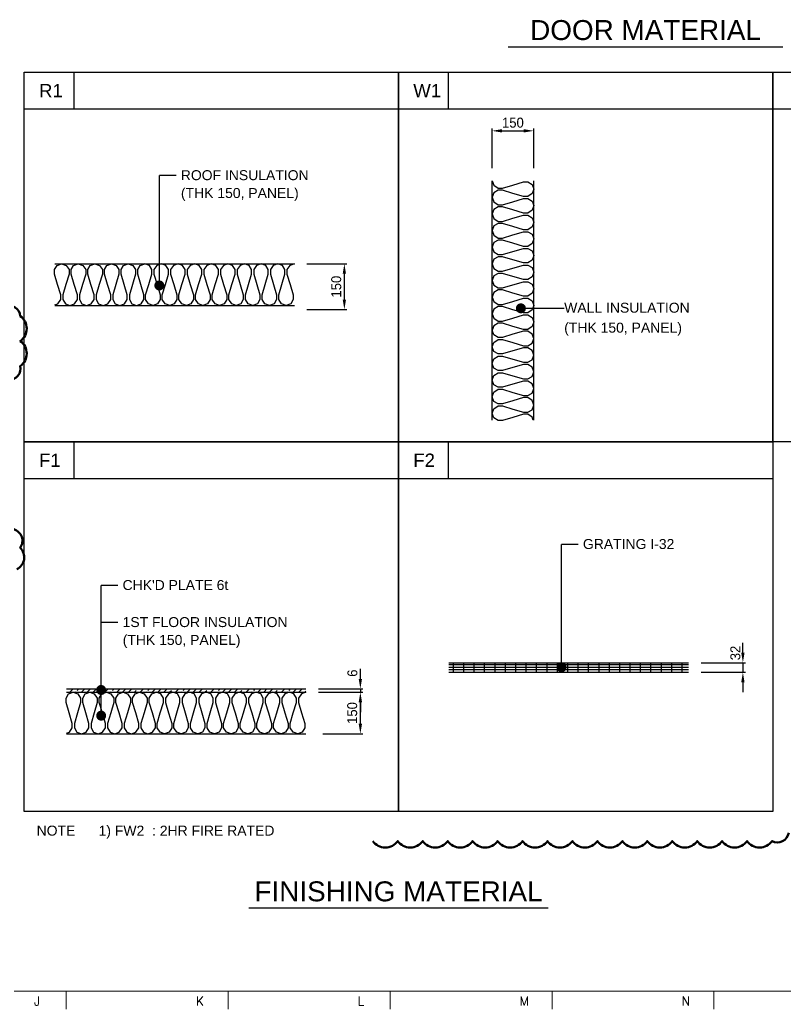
# Model space of a CAD drawing. Header units: millimetres. Extents: x -300 to 383236, y -195106 to -144646.
# Drawn here: x 351206 to 369612, y -194483 to -170675 of the extents above; entities that cross this region are included whole.
import ezdxf
from ezdxf.enums import TextEntityAlignment as Align

# ---------------------------------------------------------------- set-up
doc = ezdxf.new("R2010")
doc.units = ezdxf.units.MM
doc.header["$LTSCALE"] = 60
doc.layers.get('Defpoints').update_dxf_attribs({"color": 140})
for name, color, linetype in [('1', 7, 'Continuous'), ('AA-FLXS-FINL', 9, 'Continuous'), ('AA-WAXM-CONC', 2, 'Continuous'), ('AA-XXXX-PATT', 8, 'Continuous'), ('AA-XXXX-SYMB', 7, 'Continuous'), ('AA-XXXX-TABL', 7, 'Continuous'), ('AA-XXXX-TEXT', 3, 'Continuous'), ('DIM-SCALE', 7, 'Continuous')]:
    doc.layers.add(name, color=color, linetype=linetype)
for name, color, linetype, lineweight in [('C_REV', 4, 'Continuous', 50), ('TAN-TIT', 30, 'Continuous', 0), ('TITLE', 7, 'Continuous', 30)]:
    doc.layers.add(name, color=color, linetype=linetype, lineweight=lineweight)
doc.styles.add('Arial', font='arial.ttf')
doc.styles.add('COM', font='COMPLEX', dxfattribs={"height": 5})
doc.styles.add('돋움', font='')
doc.styles.get('돋움').set_extended_font_data('Dotum')
doc.dimstyles.new('일반도면_0060', dxfattribs={"dimtxt": 240, "dimasz": 240, "dimexe": 60, "dimexo": 300, "dimgap": 75, "dimtad": 1, "dimdec": 0, "dimzin": 0, "dimdsep": 46, "dimtxsty": '돋움', "dimcen": -300, "dimclrd": 7, "dimclre": 7, "dimclrt": 2, "dimadec": 8, "dimazin": 0, "dimtfac": 1, "dimtdec": 0, "dimtix": 1, "dimtmove": 2, "dimatfit": 3, "dimfxl": 1, "dimtolj": 1, "dimtzin": 0, "dimarcsym": 0})

# ---------------------------------------------------------------- blocks, each defined once
blk = doc.blocks.new('BORDER')
at = {"layer": 'TAN-TIT'}
for p, q in [((4977, 3520), (232823, 3520)), ((134763, 3520), (134763, 2078)), ((147741, 3520), (147741, 2078)), ((160720, 3520), (160720, 2078)), ((173699, 3520), (173699, 2078)), ((186677, 3520), (186677, 2078))]:
    blk.add_line(p, q, dxfattribs=at)
at = {"layer": 'TAN-TIT', "style": 'COM'}
for s, p in [('J', (132167, 2366)), ('K', (145146, 2366)), ('L', (158124, 2366)), ('M', (171103, 2366)), ('N', (184082, 2366))]:
    blk.add_text(s, height=721, dxfattribs=at).set_placement(p)
blk = doc.blocks.new('*D111')
at = {"layer": 'Defpoints', "color": 0}
for p in [(357811, -176546), (359011, -176546), (357811, -177646)]:
    blk.add_point(p, dxfattribs=at)
at = {"layer": 'DIM-SCALE', "color": 7, "lineweight": -2}
for p, q in [((358111, -176546), (359071, -176546)), ((359011, -177406), (359011, -176786)), ((358111, -177646), (359071, -177646))]:
    blk.add_line(p, q, dxfattribs=at)
at = {"layer": 'DIM-SCALE', "color": 7}
for points in [[(358971, -176786), (359051, -176786), (359011, -176546)], [(358971, -177406), (359051, -177406), (359011, -177646)]]:
    blk.add_solid(points, dxfattribs=at)
at = {"layer": 'DIM-SCALE', "color": 2, "insert": (358816, -177096), "char_height": 240, "attachment_point": 5, "rotation": 90, "style": '돋움'}
blk.add_mtext('\\A1;150', dxfattribs=at)
blk = doc.blocks.new('*D112')
at = {"layer": 'Defpoints', "color": 0}
for p in [(363566, -173347), (362562, -174547), (363566, -174547)]:
    blk.add_point(p, dxfattribs=at)
at = {"layer": 'DIM-SCALE', "color": 7, "lineweight": -2}
for p, q in [((362562, -174247), (362562, -173287)), ((363566, -174247), (363566, -173287)), ((362802, -173347), (363326, -173347))]:
    blk.add_line(p, q, dxfattribs=at)
at = {"layer": 'DIM-SCALE', "color": 7}
for points in [[(362802, -173307), (362802, -173387), (362562, -173347)], [(363326, -173307), (363326, -173387), (363566, -173347)]]:
    blk.add_solid(points, dxfattribs=at)
at = {"layer": 'DIM-SCALE', "color": 2, "insert": (363064, -173151), "char_height": 240, "attachment_point": 5, "style": '돋움'}
blk.add_mtext('\\A1;150', dxfattribs=at)
blk = doc.blocks.new('*D113')
at = {"layer": 'Defpoints', "color": 0, "transparency": 16777216}
for p in [(358088, -186775), (358088, -186855), (359395, -186855)]:
    blk.add_point(p, dxfattribs=at)
at = {"layer": 'DIM-SCALE', "color": 7, "lineweight": -2, "transparency": 16777216}
for p, q in [((359395, -186535), (359395, -186295)), ((358388, -186775), (359455, -186775)), ((358388, -186855), (359455, -186855)), ((359395, -186775), (359395, -186855)), ((359395, -187095), (359395, -187335))]:
    blk.add_line(p, q, dxfattribs=at)
at = {"layer": 'DIM-SCALE', "color": 7, "transparency": 16777216}
for points in [[(359355, -186535), (359435, -186535), (359395, -186775)], [(359355, -187095), (359435, -187095), (359395, -186855)]]:
    blk.add_solid(points, dxfattribs=at)
at = {"layer": 'DIM-SCALE', "color": 2, "transparency": 16777216, "insert": (359205, -186397), "char_height": 240, "attachment_point": 5, "rotation": 90, "style": '돋움'}
blk.add_mtext('\\A1;6', dxfattribs=at)
blk = doc.blocks.new('*D115')
at = {"layer": 'Defpoints', "color": 0, "transparency": 16777216}
for p in [(367287, -186145), (367287, -186375), (368594, -186375)]:
    blk.add_point(p, dxfattribs=at)
at = {"layer": 'DIM-SCALE', "color": 7, "lineweight": -2, "transparency": 16777216}
for p, q in [((368594, -185905), (368594, -185665)), ((367587, -186145), (368654, -186145)), ((368594, -186145), (368594, -186375)), ((367587, -186375), (368654, -186375)), ((368594, -186615), (368594, -186855))]:
    blk.add_line(p, q, dxfattribs=at)
at = {"layer": 'DIM-SCALE', "color": 7, "transparency": 16777216}
for points in [[(368554, -185905), (368634, -185905), (368594, -186145)], [(368554, -186615), (368634, -186615), (368594, -186375)]]:
    blk.add_solid(points, dxfattribs=at)
at = {"layer": 'DIM-SCALE', "color": 2, "transparency": 16777216, "insert": (368415, -185911), "char_height": 240, "attachment_point": 5, "rotation": 90, "style": '돋움'}
blk.add_mtext('\\A1;32', dxfattribs=at)
blk = doc.blocks.new('*D138')
at = {"layer": 'Defpoints', "color": 0}
for p in [(358195, -186855), (359395, -186855), (358195, -187855)]:
    blk.add_point(p, dxfattribs=at)
at = {"layer": 'DIM-SCALE', "color": 7, "lineweight": -2}
for p, q in [((358495, -186855), (359455, -186855)), ((359395, -187615), (359395, -187095)), ((358495, -187855), (359455, -187855))]:
    blk.add_line(p, q, dxfattribs=at)
at = {"layer": 'DIM-SCALE', "color": 7}
for points in [[(359355, -187095), (359435, -187095), (359395, -186855)], [(359355, -187615), (359435, -187615), (359395, -187855)]]:
    blk.add_solid(points, dxfattribs=at)
at = {"layer": 'DIM-SCALE', "color": 2, "insert": (359200, -187355), "char_height": 240, "attachment_point": 5, "rotation": 90, "style": '돋움'}
blk.add_mtext('\\A1;150', dxfattribs=at)

msp = doc.modelspace()

# ---------------------------------------------------------------- hatches: boundary and pattern name
at = {"layer": 'AA-XXXX-PATT'}
h = msp.add_hatch(dxfattribs=at)
h.set_pattern_fill('GRATE', color=256, scale=2000)
h.set_pattern_definition([(0, (78884.11, 0), (0, 62.5), []), (90, (78884.1, 0), (-250, 2e-14), [])])
h.paths.add_polyline_path([(361526.9, -186144.6), (361526.9, -186374.6), (367286.9, -186374.6), (367286.9, -186144.6)])
h = msp.add_hatch(dxfattribs=at)
h.set_pattern_fill('ANSI33', color=256, scale=800)
h.set_pattern_definition([(45, (303586.28, -226622.55), (-141.42136, 141.42136), []), (45, (303727.7, -226622.55), (-141.42136, 141.42136), [100, -50])])
h.paths.add_polyline_path([(352328.1, -186774.6), (352328.1, -186854.6), (358088.1, -186854.6), (358088.1, -186774.6)])

# ---------------------------------------------------------------- linework, layer by layer
at = {"layer": 'AA-FLXS-FINL', "color": 3}
for points in [[(361526.9, -186144.6), (367286.9, -186144.6)], [(352328.1, -186774.6), (358088.1, -186774.6)]]:
    msp.add_lwpolyline(points, dxfattribs=at)
at = {"layer": 'AA-WAXM-CONC'}
for points in [[(362565.7, -180306.5), (362565.7, -174546.5)], [(363565.7, -180306.5), (363565.7, -174546.5)], [(352051.1, -176545.9), (357811.1, -176545.9)], [(352051.1, -177545.9), (357811.1, -177545.9)], [(361526.9, -186374.6), (367286.9, -186374.6)], [(352328.1, -186854.6), (358088.1, -186854.6)], [(352328.1, -186854.6), (358088.1, -186854.6)], [(352328.1, -186854.6), (358088.1, -186854.6)], [(352328.1, -187854.6), (358088.1, -187854.6)]]:
    msp.add_lwpolyline(points, dxfattribs=at)
at = {"layer": 'AA-XXXX-PATT'}
for points in [[(362565.7, -174546.5), (362605.7, -174656.5), (362705.7, -174726.5), (362815.7, -174726.5), (363065.7, -174651.5), (363315.7, -174576.5), (363425.7, -174576.5), (363525.7, -174636.5), (363565.7, -174746.5), (363525.7, -174856.5), (363425.7, -174926.5), (363315.7, -174926.5), (363065.7, -174851.5), (362815.7, -174776.5), (362705.7, -174776.5), (362605.7, -174836.5), (362565.7, -174946.5), (362605.7, -175056.5), (362705.7, -175126.5), (362815.7, -175126.5), (363065.7, -175051.5), (363315.7, -174976.5), (363425.7, -174976.5), (363525.7, -175036.5), (363565.7, -175146.5), (363525.7, -175256.5), (363425.7, -175326.5), (363315.7, -175326.5), (363065.7, -175251.5), (362815.7, -175176.5), (362705.7, -175176.5), (362605.7, -175236.5), (362565.7, -175346.5), (362605.7, -175456.5), (362705.7, -175526.5), (362815.7, -175526.5), (363065.7, -175451.5), (363315.7, -175376.5), (363425.7, -175376.5), (363525.7, -175436.5), (363565.7, -175546.5), (363525.7, -175656.5), (363425.7, -175726.5), (363315.7, -175726.5), (363065.7, -175651.5), (362815.7, -175576.5), (362705.7, -175576.5), (362605.7, -175636.5), (362565.7, -175746.5), (362605.7, -175856.5), (362705.7, -175926.5), (362815.7, -175926.5), (363065.7, -175851.5), (363315.7, -175776.5), (363425.7, -175776.5), (363525.7, -175836.5), (363565.7, -175946.5), (363525.7, -176056.5), (363425.7, -176126.5), (363315.7, -176126.5), (363065.7, -176051.5), (362815.7, -175976.5), (362705.7, -175976.5), (362605.7, -176036.5), (362565.7, -176146.5), (362605.7, -176256.5), (362705.7, -176326.5), (362815.7, -176326.5), (363065.7, -176251.5), (363315.7, -176176.5), (363425.7, -176176.5), (363525.7, -176236.5), (363565.7, -176346.5), (363525.7, -176456.5), (363425.7, -176526.5), (363315.7, -176526.5), (363065.7, -176451.5), (362815.7, -176376.5), (362705.7, -176376.5), (362605.7, -176436.5), (362565.7, -176546.5), (362605.7, -176656.5), (362705.7, -176726.5), (362815.7, -176726.5), (363065.7, -176651.5), (363315.7, -176576.5), (363425.7, -176576.5), (363525.7, -176636.5), (363565.7, -176746.5), (363525.7, -176856.5), (363425.7, -176926.5), (363315.7, -176926.5), (363065.7, -176851.5), (362815.7, -176776.5), (362705.7, -176776.5), (362605.7, -176836.5), (362565.7, -176946.5), (362605.7, -177056.5), (362705.7, -177126.5), (362815.7, -177126.5), (363065.7, -177051.5), (363315.7, -176976.5), (363425.7, -176976.5), (363525.7, -177036.5), (363565.7, -177146.5), (363525.7, -177256.5), (363425.7, -177326.5), (363315.7, -177326.5), (363065.7, -177251.5), (362815.7, -177176.5), (362705.7, -177176.5), (362605.7, -177236.5), (362565.7, -177346.5), (362605.7, -177456.5), (362705.7, -177526.5), (362815.7, -177526.5), (363065.7, -177451.5), (363315.7, -177376.5), (363425.7, -177376.5), (363525.7, -177436.5), (363565.7, -177546.5), (363525.7, -177656.5), (363425.7, -177726.5), (363315.7, -177726.5), (363065.7, -177651.5), (362815.7, -177576.5), (362705.7, -177576.5), (362605.7, -177636.5), (362565.7, -177746.5), (362605.7, -177856.5), (362705.7, -177926.5), (362815.7, -177926.5), (363065.7, -177851.5), (363315.7, -177776.5), (363425.7, -177776.5), (363525.7, -177836.5), (363565.7, -177946.5), (363525.7, -178056.5), (363425.7, -178126.5), (363315.7, -178126.5), (363065.7, -178051.5), (362815.7, -177976.5), (362705.7, -177976.5), (362605.7, -178036.5), (362565.7, -178146.5)], [(352051.1, -177531.4), (352121.1, -177505.9), (352191.1, -177405.9), (352191.1, -177295.9), (352116.1, -177045.9), (352041.1, -176795.9), (352041.1, -176685.9), (352101.1, -176585.9), (352211.1, -176545.9), (352321.1, -176585.9), (352391.1, -176685.9), (352391.1, -176795.9), (352316.1, -177045.9), (352241.1, -177295.9), (352241.1, -177405.9), (352301.1, -177505.9), (352411.1, -177545.9), (352521.1, -177505.9), (352591.1, -177405.9), (352591.1, -177295.9), (352516.1, -177045.9), (352441.1, -176795.9), (352441.1, -176685.9), (352501.1, -176585.9), (352611.1, -176545.9), (352721.1, -176585.9), (352791.1, -176685.9), (352791.1, -176795.9), (352716.1, -177045.9), (352641.1, -177295.9), (352641.1, -177405.9), (352701.1, -177505.9), (352811.1, -177545.9), (352921.1, -177505.9), (352991.1, -177405.9), (352991.1, -177295.9), (352916.1, -177045.9), (352841.1, -176795.9), (352841.1, -176685.9), (352901.1, -176585.9), (353011.1, -176545.9), (353121.1, -176585.9), (353191.1, -176685.9), (353191.1, -176795.9), (353116.1, -177045.9), (353041.1, -177295.9), (353041.1, -177405.9), (353101.1, -177505.9), (353211.1, -177545.9), (353321.1, -177505.9), (353391.1, -177405.9), (353391.1, -177295.9), (353316.1, -177045.9), (353241.1, -176795.9), (353241.1, -176685.9), (353301.1, -176585.9), (353411.1, -176545.9), (353521.1, -176585.9), (353591.1, -176685.9), (353591.1, -176795.9), (353516.1, -177045.9), (353441.1, -177295.9), (353441.1, -177405.9), (353501.1, -177505.9), (353611.1, -177545.9), (353721.1, -177505.9), (353791.1, -177405.9), (353791.1, -177295.9), (353716.1, -177045.9), (353641.1, -176795.9), (353641.1, -176685.9), (353701.1, -176585.9), (353811.1, -176545.9), (353921.1, -176585.9), (353991.1, -176685.9), (353991.1, -176795.9), (353916.1, -177045.9), (353841.1, -177295.9), (353841.1, -177405.9), (353901.1, -177505.9), (354011.1, -177545.9), (354121.1, -177505.9), (354191.1, -177405.9), (354191.1, -177295.9), (354116.1, -177045.9), (354041.1, -176795.9), (354041.1, -176685.9), (354101.1, -176585.9), (354211.1, -176545.9)], [(357811.1, -176545.9), (357701.1, -176585.9), (357631.1, -176685.9), (357631.1, -176795.9), (357706.1, -177045.9), (357781.1, -177295.9), (357781.1, -177405.9), (357721.1, -177505.9), (357611.1, -177545.9), (357501.1, -177505.9), (357431.1, -177405.9), (357431.1, -177295.9), (357506.1, -177045.9), (357581.1, -176795.9), (357581.1, -176685.9), (357521.1, -176585.9), (357411.1, -176545.9), (357301.1, -176585.9), (357231.1, -176685.9), (357231.1, -176795.9), (357306.1, -177045.9), (357381.1, -177295.9), (357381.1, -177405.9), (357321.1, -177505.9), (357211.1, -177545.9), (357101.1, -177505.9), (357031.1, -177405.9), (357031.1, -177295.9), (357106.1, -177045.9), (357181.1, -176795.9), (357181.1, -176685.9), (357121.1, -176585.9), (357011.1, -176545.9), (356901.1, -176585.9), (356831.1, -176685.9), (356831.1, -176795.9), (356906.1, -177045.9), (356981.1, -177295.9), (356981.1, -177405.9), (356921.1, -177505.9), (356811.1, -177545.9), (356701.1, -177505.9), (356631.1, -177405.9), (356631.1, -177295.9), (356706.1, -177045.9), (356781.1, -176795.9), (356781.1, -176685.9), (356721.1, -176585.9), (356611.1, -176545.9), (356501.1, -176585.9), (356431.1, -176685.9), (356431.1, -176795.9), (356506.1, -177045.9), (356581.1, -177295.9), (356581.1, -177405.9), (356521.1, -177505.9), (356411.1, -177545.9), (356301.1, -177505.9), (356231.1, -177405.9), (356231.1, -177295.9), (356306.1, -177045.9), (356381.1, -176795.9), (356381.1, -176685.9), (356321.1, -176585.9), (356211.1, -176545.9), (356101.1, -176585.9), (356031.1, -176685.9), (356031.1, -176795.9), (356106.1, -177045.9), (356181.1, -177295.9), (356181.1, -177405.9), (356121.1, -177505.9), (356011.1, -177545.9), (355901.1, -177505.9), (355831.1, -177405.9), (355831.1, -177295.9), (355906.1, -177045.9), (355981.1, -176795.9), (355981.1, -176685.9), (355921.1, -176585.9), (355811.1, -176545.9), (355701.1, -176585.9), (355631.1, -176685.9), (355631.1, -176795.9), (355706.1, -177045.9), (355781.1, -177295.9), (355781.1, -177405.9), (355721.1, -177505.9), (355611.1, -177545.9), (355501.1, -177505.9), (355431.1, -177405.9), (355431.1, -177295.9), (355506.1, -177045.9), (355581.1, -176795.9), (355581.1, -176685.9), (355521.1, -176585.9), (355411.1, -176545.9), (355301.1, -176585.9), (355231.1, -176685.9), (355231.1, -176795.9), (355306.1, -177045.9), (355381.1, -177295.9), (355381.1, -177405.9), (355321.1, -177505.9), (355211.1, -177545.9), (355101.1, -177505.9), (355031.1, -177405.9), (355031.1, -177295.9), (355106.1, -177045.9), (355181.1, -176795.9), (355181.1, -176685.9), (355121.1, -176585.9), (355011.1, -176545.9), (354901.1, -176585.9), (354831.1, -176685.9), (354831.1, -176795.9), (354906.1, -177045.9), (354981.1, -177295.9), (354981.1, -177405.9), (354921.1, -177505.9), (354811.1, -177545.9), (354701.1, -177505.9), (354631.1, -177405.9), (354631.1, -177295.9), (354706.1, -177045.9), (354781.1, -176795.9), (354781.1, -176685.9), (354721.1, -176585.9), (354611.1, -176545.9), (354501.1, -176585.9), (354431.1, -176685.9), (354431.1, -176795.9), (354506.1, -177045.9), (354581.1, -177295.9), (354581.1, -177405.9), (354521.1, -177505.9), (354411.1, -177545.9), (354301.1, -177505.9), (354231.1, -177405.9), (354231.1, -177295.9), (354306.1, -177045.9), (354381.1, -176795.9), (354381.1, -176685.9), (354321.1, -176585.9), (354211.1, -176545.9)], [(363551.2, -180306.5), (363525.7, -180236.5), (363425.7, -180166.5), (363315.7, -180166.5), (363065.7, -180241.5), (362815.7, -180316.5), (362705.7, -180316.5), (362605.7, -180256.5), (362565.7, -180146.5), (362605.7, -180036.5), (362705.7, -179966.5), (362815.7, -179966.5), (363065.7, -180041.5), (363315.7, -180116.5), (363425.7, -180116.5), (363525.7, -180056.5), (363565.7, -179946.5), (363525.7, -179836.5), (363425.7, -179766.5), (363315.7, -179766.5), (363065.7, -179841.5), (362815.7, -179916.5), (362705.7, -179916.5), (362605.7, -179856.5), (362565.7, -179746.5), (362605.7, -179636.5), (362705.7, -179566.5), (362815.7, -179566.5), (363065.7, -179641.5), (363315.7, -179716.5), (363425.7, -179716.5), (363525.7, -179656.5), (363565.7, -179546.5), (363525.7, -179436.5), (363425.7, -179366.5), (363315.7, -179366.5), (363065.7, -179441.5), (362815.7, -179516.5), (362705.7, -179516.5), (362605.7, -179456.5), (362565.7, -179346.5), (362605.7, -179236.5), (362705.7, -179166.5), (362815.7, -179166.5), (363065.7, -179241.5), (363315.7, -179316.5), (363425.7, -179316.5), (363525.7, -179256.5), (363565.7, -179146.5), (363525.7, -179036.5), (363425.7, -178966.5), (363315.7, -178966.5), (363065.7, -179041.5), (362815.7, -179116.5), (362705.7, -179116.5), (362605.7, -179056.5), (362565.7, -178946.5), (362605.7, -178836.5), (362705.7, -178766.5), (362815.7, -178766.5), (363065.7, -178841.5), (363315.7, -178916.5), (363425.7, -178916.5), (363525.7, -178856.5), (363565.7, -178746.5), (363525.7, -178636.5), (363425.7, -178566.5), (363315.7, -178566.5), (363065.7, -178641.5), (362815.7, -178716.5), (362705.7, -178716.5), (362605.7, -178656.5), (362565.7, -178546.5), (362605.7, -178436.5), (362705.7, -178366.5), (362815.7, -178366.5), (363065.7, -178441.5), (363315.7, -178516.5), (363425.7, -178516.5), (363525.7, -178456.5), (363565.7, -178346.5), (363525.7, -178236.5), (363425.7, -178166.5), (363315.7, -178166.5), (363065.7, -178241.5), (362815.7, -178316.5), (362705.7, -178316.5), (362605.7, -178256.5), (362565.7, -178146.5)], [(352328.1, -187840.1), (352398.1, -187814.6), (352468.1, -187714.6), (352468.1, -187604.6), (352393.1, -187354.6), (352318.1, -187104.6), (352318.1, -186994.6), (352378.1, -186894.6), (352488.1, -186854.6), (352598.1, -186894.6), (352668.1, -186994.6), (352668.1, -187104.6), (352593.1, -187354.6), (352518.1, -187604.6), (352518.1, -187714.6), (352578.1, -187814.6), (352688.1, -187854.6), (352798.1, -187814.6), (352868.1, -187714.6), (352868.1, -187604.6), (352793.1, -187354.6), (352718.1, -187104.6), (352718.1, -186994.6), (352778.1, -186894.6), (352888.1, -186854.6), (352998.1, -186894.6), (353068.1, -186994.6), (353068.1, -187104.6), (352993.1, -187354.6), (352918.1, -187604.6), (352918.1, -187714.6), (352978.1, -187814.6), (353088.1, -187854.6), (353198.1, -187814.6), (353268.1, -187714.6), (353268.1, -187604.6), (353193.1, -187354.6), (353118.1, -187104.6), (353118.1, -186994.6), (353178.1, -186894.6), (353288.1, -186854.6), (353398.1, -186894.6), (353468.1, -186994.6), (353468.1, -187104.6), (353393.1, -187354.6), (353318.1, -187604.6), (353318.1, -187714.6), (353378.1, -187814.6), (353488.1, -187854.6), (353598.1, -187814.6), (353668.1, -187714.6), (353668.1, -187604.6), (353593.1, -187354.6), (353518.1, -187104.6), (353518.1, -186994.6), (353578.1, -186894.6), (353688.1, -186854.6), (353798.1, -186894.6), (353868.1, -186994.6), (353868.1, -187104.6), (353793.1, -187354.6), (353718.1, -187604.6), (353718.1, -187714.6), (353778.1, -187814.6), (353888.1, -187854.6), (353998.1, -187814.6), (354068.1, -187714.6), (354068.1, -187604.6), (353993.1, -187354.6), (353918.1, -187104.6), (353918.1, -186994.6), (353978.1, -186894.6), (354088.1, -186854.6), (354198.1, -186894.6), (354268.1, -186994.6), (354268.1, -187104.6), (354193.1, -187354.6), (354118.1, -187604.6), (354118.1, -187714.6), (354178.1, -187814.6), (354288.1, -187854.6), (354398.1, -187814.6), (354468.1, -187714.6), (354468.1, -187604.6), (354393.1, -187354.6), (354318.1, -187104.6), (354318.1, -186994.6), (354378.1, -186894.6), (354488.1, -186854.6)], [(358088.1, -186854.6), (357978.1, -186894.6), (357908.1, -186994.6), (357908.1, -187104.6), (357983.1, -187354.6), (358058.1, -187604.6), (358058.1, -187714.6), (357998.1, -187814.6), (357888.1, -187854.6), (357778.1, -187814.6), (357708.1, -187714.6), (357708.1, -187604.6), (357783.1, -187354.6), (357858.1, -187104.6), (357858.1, -186994.6), (357798.1, -186894.6), (357688.1, -186854.6), (357578.1, -186894.6), (357508.1, -186994.6), (357508.1, -187104.6), (357583.1, -187354.6), (357658.1, -187604.6), (357658.1, -187714.6), (357598.1, -187814.6), (357488.1, -187854.6), (357378.1, -187814.6), (357308.1, -187714.6), (357308.1, -187604.6), (357383.1, -187354.6), (357458.1, -187104.6), (357458.1, -186994.6), (357398.1, -186894.6), (357288.1, -186854.6), (357178.1, -186894.6), (357108.1, -186994.6), (357108.1, -187104.6), (357183.1, -187354.6), (357258.1, -187604.6), (357258.1, -187714.6), (357198.1, -187814.6), (357088.1, -187854.6), (356978.1, -187814.6), (356908.1, -187714.6), (356908.1, -187604.6), (356983.1, -187354.6), (357058.1, -187104.6), (357058.1, -186994.6), (356998.1, -186894.6), (356888.1, -186854.6), (356778.1, -186894.6), (356708.1, -186994.6), (356708.1, -187104.6), (356783.1, -187354.6), (356858.1, -187604.6), (356858.1, -187714.6), (356798.1, -187814.6), (356688.1, -187854.6), (356578.1, -187814.6), (356508.1, -187714.6), (356508.1, -187604.6), (356583.1, -187354.6), (356658.1, -187104.6), (356658.1, -186994.6), (356598.1, -186894.6), (356488.1, -186854.6), (356378.1, -186894.6), (356308.1, -186994.6), (356308.1, -187104.6), (356383.1, -187354.6), (356458.1, -187604.6), (356458.1, -187714.6), (356398.1, -187814.6), (356288.1, -187854.6), (356178.1, -187814.6), (356108.1, -187714.6), (356108.1, -187604.6), (356183.1, -187354.6), (356258.1, -187104.6), (356258.1, -186994.6), (356198.1, -186894.6), (356088.1, -186854.6), (355978.1, -186894.6), (355908.1, -186994.6), (355908.1, -187104.6), (355983.1, -187354.6), (356058.1, -187604.6), (356058.1, -187714.6), (355998.1, -187814.6), (355888.1, -187854.6), (355778.1, -187814.6), (355708.1, -187714.6), (355708.1, -187604.6), (355783.1, -187354.6), (355858.1, -187104.6), (355858.1, -186994.6), (355798.1, -186894.6), (355688.1, -186854.6), (355578.1, -186894.6), (355508.1, -186994.6), (355508.1, -187104.6), (355583.1, -187354.6), (355658.1, -187604.6), (355658.1, -187714.6), (355598.1, -187814.6), (355488.1, -187854.6), (355378.1, -187814.6), (355308.1, -187714.6), (355308.1, -187604.6), (355383.1, -187354.6), (355458.1, -187104.6), (355458.1, -186994.6), (355398.1, -186894.6), (355288.1, -186854.6), (355178.1, -186894.6), (355108.1, -186994.6), (355108.1, -187104.6), (355183.1, -187354.6), (355258.1, -187604.6), (355258.1, -187714.6), (355198.1, -187814.6), (355088.1, -187854.6), (354978.1, -187814.6), (354908.1, -187714.6), (354908.1, -187604.6), (354983.1, -187354.6), (355058.1, -187104.6), (355058.1, -186994.6), (354998.1, -186894.6), (354888.1, -186854.6), (354778.1, -186894.6), (354708.1, -186994.6), (354708.1, -187104.6), (354783.1, -187354.6), (354858.1, -187604.6), (354858.1, -187714.6), (354798.1, -187814.6), (354688.1, -187854.6), (354578.1, -187814.6), (354508.1, -187714.6), (354508.1, -187604.6), (354583.1, -187354.6), (354658.1, -187104.6), (354658.1, -186994.6), (354598.1, -186894.6), (354488.1, -186854.6)]]:
    msp.add_lwpolyline(points, dxfattribs=at)
at = {"layer": 'AA-XXXX-SYMB'}
for p, q in [((354962.1, -174425.2), (354562.1, -174425.2)), ((364632.1, -183300), (364232.1, -183300)), ((353562.3, -184287.5), (353162.3, -184287.5)), ((353562.3, -185179), (353162.3, -185179))]:
    msp.add_line(p, q, dxfattribs=at)
at = {"layer": 'AA-XXXX-TABL'}
for p, q in [((352512.7, -172824), (352512.7, -171934.5)), ((361512.7, -172824), (361512.7, -171934.5)), ((360312.7, -172824), (351312.7, -172824)), ((369312.7, -172824), (360312.7, -172824)), ((379338, -172824), (369312.7, -172824)), ((360312.7, -180828.7), (351312.7, -180828.7)), ((352512.7, -181718.1), (352512.7, -180828.7)), ((361512.7, -181718.1), (361512.7, -180828.7)), ((360312.7, -181718.1), (351312.7, -181718.1)), ((369312.7, -181718.1), (360312.7, -181718.1)), ((360312.7, -189722.8), (351312.7, -189722.8))]:
    msp.add_line(p, q, dxfattribs=at)
for points in [[(360312.7, -180828.7), (351312.7, -180828.7), (351312.7, -171934.5), (360312.7, -171934.5)], [(369312.7, -180828.7), (360312.7, -180828.7), (360312.7, -171934.5), (369312.7, -171934.5)], [(379338, -180828.7), (369312.7, -180828.7), (369312.7, -171934.5), (379338, -171934.5)], [(360312.7, -189722.8), (351312.7, -189722.8), (351312.7, -180828.7), (360312.7, -180828.7)], [(369312.7, -189722.8), (360312.7, -189722.8), (360312.7, -180828.7), (369312.7, -180828.7)]]:
    msp.add_lwpolyline(points, close=True, dxfattribs=at)
at = {"layer": 'C_REV'}
for points in [[(350847, -177576.1, -0.5205671), (351217, -177806.1, -0.5205671), (351217, -178406.1, -0.5205671), (351217, -179006.1, -0.5205671), (350939.2, -179328.3, -0.5205671)], [(351059.5, -182935.6, -0.5205671), (351215.9, -183379.2, -0.5205671), (351132.9, -183896.2, -0.5205671)], [(359695.3, -190438.8, 0.5205671), (360295.3, -190438.8, 0.5205671), (360895.3, -190438.8, 0.5205671), (361495.3, -190438.8, 0.5205671), (362095.3, -190438.8, 0.5205671), (362695.3, -190438.8, 0.5205671), (363295.3, -190438.8, 0.5205671), (363895.3, -190438.8, 0.5205671), (364495.3, -190438.8, 0.5205671), (365095.3, -190438.8, 0.5205671), (365695.3, -190438.8, 0.5205671), (366295.3, -190438.8, 0.5205671), (366895.3, -190438.8, 0.5205671), (367495.3, -190438.8, 0.5205671), (368095.3, -190438.8, 0.5205671), (368695.3, -190438.8, 0.5205671), (369295.3, -190438.8, 0.5205671), (369695.3, -190238.8, 0.5205671)]]:
    msp.add_lwpolyline(points, format="xyb", dxfattribs=at)
at = {"layer": 'TITLE', "color": 1, "linetype": 'Continuous'}
for p, q in [((362953.7, -171322.1), (369553.7, -171322.1)), ((356712.7, -192046.8), (363912.7, -192046.8))]:
    msp.add_line(p, q, dxfattribs=at)

# ---------------------------------------------------------------- block references
at = {"layer": '1', "xscale": 0.3, "yscale": 0.3, "zscale": 0.3}
msp.add_blockref('BORDER', (311895.7, -195106.1), dxfattribs=at)

# ---------------------------------------------------------------- texts
at = {"layer": 'AA-XXXX-TEXT', "style": 'Arial'}
for s, p in [('R1', (351953.3, -172379.2)), ('W1', (361002.9, -172379.2)), ('F1', (351928.4, -181273.4)), ('F2', (360928.4, -181273.4))]:
    msp.add_text(s, height=320, dxfattribs=at).set_placement(p, align=Align.MIDDLE_CENTER)
at = {"layer": 'AA-XXXX-TEXT', "color": 7, "style": 'Arial'}
for s, p in [('ROOF INSULATION', (355077.6, -174533.8)), ('(THK 150, PANEL)', (355080.6, -174963.4)), ('WALL INSULATION', (364297.2, -177723)), ('(THK 150, PANEL)', (364297.2, -178203)), ('GRATING I-32', (364747.6, -183408.6)), ("CHK'D PLATE 6t", (353677.8, -184396)), ('1ST FLOOR INSULATION', (353677.8, -185287.6)), ('(THK 150, PANEL)', (353680.9, -185717.2)), ('NOTE      1) FW2  : 2HR FIRE RATED ', (351610.7, -190305.8))]:
    msp.add_text(s, height=240, dxfattribs=at).set_placement(p)
at = {"layer": 'TITLE', "color": 3, "ltscale": 10, "style": 'Arial'}
for s, p in [('DOOR MATERIAL', (366253.7, -171162)), ('FINISHING MATERIAL', (360312.7, -191886.8))]:
    msp.add_text(s, height=480, dxfattribs=at).set_placement(p, align=Align.CENTER)

# ---------------------------------------------------------------- dimensions: what is measured, and where the dimension line sits
at = {"layer": 'DIM-SCALE'}
for p1, p2, distance, picture, middle in [((362561.7, -174546.5), (363565.7, -174546.5), 1200, '*D112', (363063.7, -173151.4)), ((357811.1, -177645.9), (357811.1, -176545.9), -1200, '*D111', (358815.9, -177095.9)), ((358195.1, -187854.6), (358195.1, -186854.6), -1200, '*D138', (359199.9, -187354.6))]:
    dim = msp.add_aligned_dim(p1=p1, p2=p2, distance=distance, text='150', dimstyle='일반도면_0060', dxfattribs=at)
    dim.commit()
    dim.dimension.update_dxf_attribs({"geometry": picture, "text_midpoint": middle})
for base, p1, p2, text, picture, middle in [((368593.9, -186374.6), (367286.9, -186144.6), (367286.9, -186374.6), '32', '*D115', (368415.4, -185910.9)), ((359395.1, -186854.6), (358088.1, -186774.6), (358088.1, -186854.6), '6', '*D113', (359205.3, -186397.3))]:
    dim = msp.add_linear_dim(base=base, p1=p1, p2=p2, angle=270, text=text, dimstyle='일반도면_0060', dxfattribs=at)
    dim.commit()
    dim.dimension.update_dxf_attribs({"geometry": picture, "text_midpoint": middle, "dimtype": 161})

# ---------------------------------------------------------------- leaders
at = {"layer": 'AA-XXXX-SYMB'}
for points in [[(354562.1, -177067.4), (354562.1, -174425.2)], [(363255.8, -177617.6), (364297.2, -177617.6)], [(364232.5, -186253.5), (364232.1, -183300)], [(353162.3, -186800.9), (353162.3, -184287.5)], [(353162.3, -187419.6), (353162.3, -185194.2)]]:
    msp.add_leader(points, dimstyle='일반도면_0060', override={"dimgap": 0.8, "dimtad": 0, "dimldrblk": 'Dot'}, dxfattribs=at)

doc.saveas('drawing.dxf')
